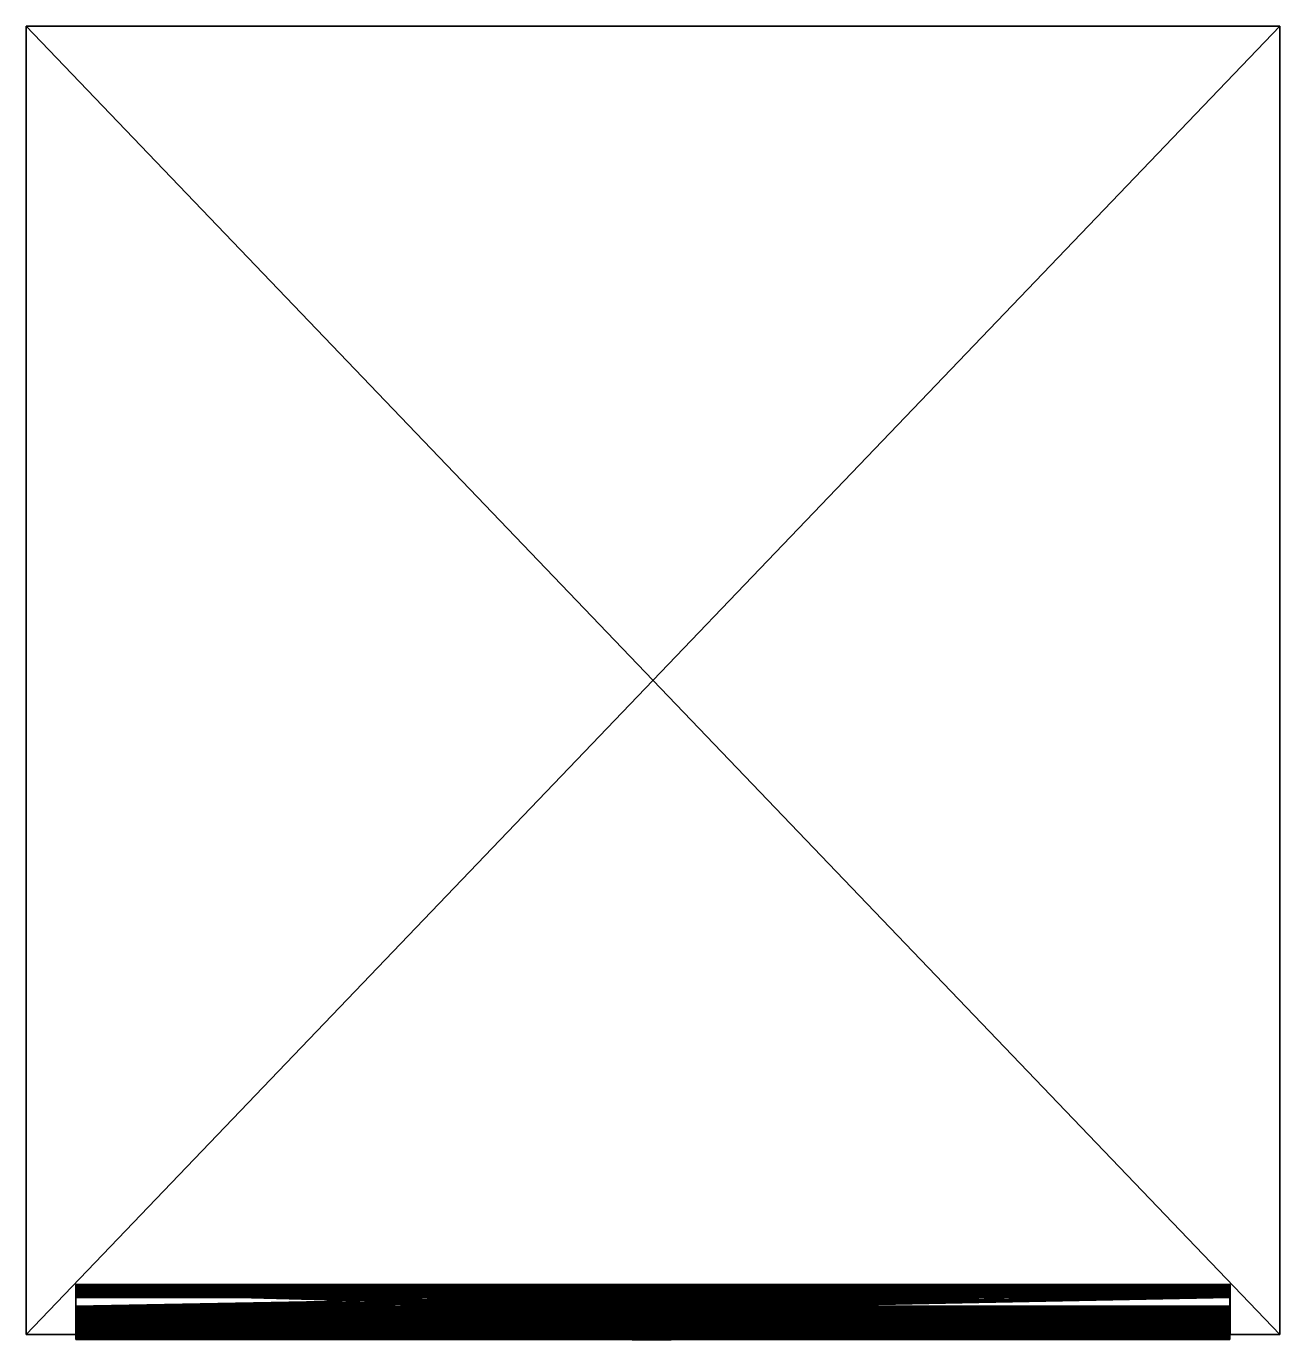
# Model space of a CAD drawing. Header units: inches. Extents: x 0 to 27.8, y -0.1 to 29.
import ezdxf

# ---------------------------------------------------------------- set-up
doc = ezdxf.new("R2010")
doc.units = ezdxf.units.IN
doc.header["$MEASUREMENT"] = 0
doc.layers.add('72_BEHI_SchublS700_D3_ANY', color=7, linetype='Continuous', true_color=0xff5454)

# ---------------------------------------------------------------- blocks, each defined once
blk = doc.blocks.new('3b56d8b8-492f-4ff5-9fb0-9fe75d96d264')
at = {"layer": '72_BEHI_SchublS700_D3_ANY', "color": 18, "true_color": 0x000000}
mesh = blk.add_polyface(dxfattribs=at)
corners = [(25.551, 1.056), (0, 0.583), (0, 1.056), (25.551, 0.583), (25.551, 0.583, 5.906), (25.551, 0.927, 6.706), (25.551, 1.024, 7.875), (25.551, 1.056, 5.906), (25.551, 0.119, 6.964), (25.551, 0.033, 7.016), (25.551, 0, 6.926), (25.551, 0.07, 7.003), (25.551, 0.339, 7.743), (25.551, 0.418, 7.787), (25.551, 0.346, 7.875), (25.551, 0.927, 7.787), (25.551, 0.302, 7.756), (0, 1.056, 5.906), (0, 1.024, 7.875), (0, 0.583, 5.906), (0, 0.927, 6.706), (0, 0.346, 7.875), (0, 0.339, 7.743), (0, 0.302, 7.756), (0, 0.033, 7.016), (0, 0.119, 6.964), (0, 0, 6.926), (0, 0.07, 7.003), (0, 0.418, 7.787), (0, 0.927, 7.787)]
mesh.append_faces([[corners[k] for k in face] for face in [(0, 1, 2), (1, 0, 3), (0, 4, 3), (6, 0, 7), (8, 9, 10), (17, 6, 7), (6, 17, 18), (5, 19, 4), (19, 5, 20), (21, 22, 23), (24, 25, 26), (20, 1, 19), (2, 18, 17), (9, 26, 10), (26, 9, 24), (15, 20, 5), (20, 15, 29), (12, 23, 22), (23, 12, 16), (8, 26, 25), (26, 8, 10), (14, 23, 16), (23, 14, 21), (25, 13, 8), (13, 25, 28), (15, 28, 29), (28, 15, 13), (14, 18, 21), (18, 14, 6), (9, 27, 24), (27, 9, 11), (4, 1, 3), (1, 4, 19), (2, 7, 0), (7, 2, 17)]], dxfattribs={"vtx0": -1, "color": 18})
mesh.append_faces([[corners[k] for k in face] for face in [(4, 0, 5), (9, 8, 11), (11, 8, 12), (14, 13, 6), (25, 22, 28), (28, 18, 29), (1, 20, 2)]], dxfattribs={"vtx0": -1, "vtx1": -1, "color": 18})
mesh.append_faces([[corners[k] for k in face] for face in [(5, 0, 6), (12, 13, 14), (28, 22, 21), (2, 29, 18)]], dxfattribs={"vtx0": -1, "vtx1": -1, "vtx2": -1, "color": 18})
mesh.append_faces([[corners[k] for k in face] for face in [(12, 8, 13), (6, 13, 15), (6, 15, 5), (25, 24, 27), (25, 27, 22), (28, 21, 18), (2, 20, 29)]], dxfattribs={"vtx0": -1, "vtx2": -1, "color": 18})
mesh.append_faces([[corners[k] for k in face] for face in [(14, 16, 12)]], dxfattribs={"vtx2": -1, "color": 18})
mesh = blk.add_polyface(dxfattribs=at)
corners = [(25.551, 0.339, 7.743), (0, 0.07, 7.003), (25.551, 0.07, 7.003), (0, 0.339, 7.743)]
mesh.append_faces([[corners[k] for k in face] for face in [(0, 1, 2), (1, 0, 3)]], dxfattribs={"vtx0": -1, "color": 18})
blk = doc.blocks.new('c84a638c-4d78-4357-8ba3-60bf3c4223d7')
at = {"layer": '72_BEHI_SchublS700_D3_ANY', "color": 18, "true_color": 0x000000}
blk.add_blockref('3b56d8b8-492f-4ff5-9fb0-9fe75d96d264', (0, -1.056), dxfattribs=at)
blk = doc.blocks.new('31b51413-9b2c-4bea-a6b4-3a5ed00cb08d')
at = {"layer": '72_BEHI_SchublS700_D3_ANY', "color": 18, "true_color": 0x000000}
mesh = blk.add_polyface(dxfattribs=at)
corners = [(25.551, 0.033, 3.08), (0, 0.07, 3.066), (0, 0.033, 3.08), (25.551, 0.07, 3.066), (25.551, 0.346, 3.939), (0, 1.024, 3.939), (0, 0.346, 3.939), (25.551, 1.024, 3.939), (25.551, 0.927, 3.85), (0, 0.418, 3.85), (0, 0.927, 3.85), (25.551, 0.418, 3.85), (0, 0.119, 3.028), (25.551, 0.119, 3.028), (0, 0.302, 3.82), (25.551, 0.302, 3.82), (0, 0, 2.99), (25.551, 0, 2.99), (25.551, 0.339, 3.806), (0, 0.339, 3.806), (0, 0.927, 2.77), (25.551, 0.927, 2.77), (0, 1.024), (0, 0.326, 1.73), (0, 0.326), (25.551, 1.024), (25.551, 0.326, 1.73), (25.551, 0.326)]
mesh.append_faces([[corners[k] for k in face] for face in [(0, 1, 2), (1, 0, 3), (4, 5, 6), (5, 4, 7), (8, 9, 10), (9, 8, 11), (12, 11, 13), (11, 12, 9), (4, 14, 15), (14, 4, 6), (13, 16, 12), (16, 13, 17), (18, 14, 19), (14, 18, 15), (8, 20, 21), (20, 8, 10), (0, 16, 17), (16, 0, 2), (6, 19, 14), (2, 12, 16), (23, 22, 24), (25, 26, 27), (13, 0, 17), (26, 24, 27), (24, 26, 23), (21, 23, 26), (23, 21, 20), (22, 7, 25), (7, 22, 5), (22, 27, 24), (27, 22, 25)]], dxfattribs={"vtx0": -1, "color": 18})
mesh.append_faces([[corners[k] for k in face] for face in [(12, 19, 9), (9, 5, 10), (26, 25, 21), (0, 13, 3), (3, 13, 18), (4, 11, 7)]], dxfattribs={"vtx0": -1, "vtx1": -1, "color": 18})
mesh.append_faces([[corners[k] for k in face] for face in [(9, 19, 6), (18, 11, 4)]], dxfattribs={"vtx0": -1, "vtx1": -1, "vtx2": -1, "color": 18})
mesh.append_faces([[corners[k] for k in face] for face in [(12, 2, 1), (12, 1, 19), (9, 6, 5), (10, 5, 22), (22, 23, 20), (22, 20, 10), (21, 25, 7), (18, 13, 11), (7, 11, 8), (7, 8, 21)]], dxfattribs={"vtx0": -1, "vtx2": -1, "color": 18})
mesh.append_faces([[corners[k] for k in face] for face in [(4, 15, 18)]], dxfattribs={"vtx2": -1, "color": 18})
mesh = blk.add_polyface(dxfattribs=at)
corners = [(25.551, 0.339, 3.806), (0, 0.07, 3.066), (25.551, 0.07, 3.066), (0, 0.339, 3.806)]
mesh.append_faces([[corners[k] for k in face] for face in [(0, 1, 2), (1, 0, 3)]], dxfattribs={"vtx0": -1, "color": 18})
blk = doc.blocks.new('ecc3c6d3-7347-4730-8846-9c94c6d5d8c2')
at = {"layer": '72_BEHI_SchublS700_D3_ANY', "color": 18, "true_color": 0x000000}
blk.add_blockref('31b51413-9b2c-4bea-a6b4-3a5ed00cb08d', (0, -1.024, -0.012), dxfattribs=at)
blk = doc.blocks.new('98b7d784-1596-4674-9ca5-f0d8f9999ba4')
at = {"layer": '72_BEHI_SchublS700_D3_ANY', "color": 18, "true_color": 0x000000}
mesh = blk.add_polyface(dxfattribs=at)
corners = [(25.551, 1.056), (0, 0.583), (0, 1.056), (25.551, 0.583), (25.551, 0.927, 0.8), (25.551, 1.024, 1.97), (25.551, 0.119, 1.058), (25.551, 0.033, 1.111), (25.551, 0, 1.02), (25.551, 0.07, 1.097), (25.551, 0.339, 1.837), (25.551, 0.418, 1.881), (25.551, 0.346, 1.97), (25.551, 0.927, 1.881), (25.551, 0.302, 1.85), (0, 1.024, 1.97), (0, 0.927, 0.8), (0, 0.346, 1.97), (0, 0.339, 1.837), (0, 0.302, 1.85), (0, 0.033, 1.111), (0, 0.119, 1.058), (0, 0, 1.02), (0, 0.07, 1.097), (0, 0.418, 1.881), (0, 0.927, 1.881)]
mesh.append_faces([[corners[k] for k in face] for face in [(0, 1, 2), (1, 0, 3), (0, 4, 3), (6, 7, 8), (2, 5, 0), (5, 2, 15), (4, 1, 3), (1, 4, 16), (17, 18, 19), (20, 21, 22), (16, 2, 1), (7, 22, 8), (22, 7, 20), (13, 16, 4), (16, 13, 25), (10, 19, 18), (19, 10, 14), (6, 22, 21), (22, 6, 8), (12, 19, 14), (19, 12, 17), (21, 11, 6), (11, 21, 24), (13, 24, 25), (24, 13, 11), (12, 15, 17), (15, 12, 5), (7, 23, 20), (23, 7, 9)]], dxfattribs={"vtx0": -1, "color": 18})
mesh.append_faces([[corners[k] for k in face] for face in [(7, 6, 9), (9, 6, 10), (12, 11, 5), (21, 18, 24), (24, 15, 25), (2, 25, 15)]], dxfattribs={"vtx0": -1, "vtx1": -1, "color": 18})
mesh.append_faces([[corners[k] for k in face] for face in [(10, 11, 12), (24, 18, 17)]], dxfattribs={"vtx0": -1, "vtx1": -1, "vtx2": -1, "color": 18})
mesh.append_faces([[corners[k] for k in face] for face in [(4, 0, 5), (10, 6, 11), (5, 11, 13), (5, 13, 4), (21, 20, 23), (21, 23, 18), (24, 17, 15), (2, 16, 25)]], dxfattribs={"vtx0": -1, "vtx2": -1, "color": 18})
mesh.append_faces([[corners[k] for k in face] for face in [(12, 14, 10)]], dxfattribs={"vtx2": -1, "color": 18})
mesh = blk.add_polyface(dxfattribs=at)
corners = [(25.551, 0.339, 1.837), (0, 0.07, 1.097), (25.551, 0.07, 1.097), (0, 0.339, 1.837)]
mesh.append_faces([[corners[k] for k in face] for face in [(0, 1, 2), (1, 0, 3)]], dxfattribs={"vtx0": -1, "color": 18})
blk = doc.blocks.new('62a7f68f-1523-4718-b38a-ceef5c92a91c')
at = {"layer": '72_BEHI_SchublS700_D3_ANY', "color": 18, "true_color": 0x000000}
blk.add_blockref('98b7d784-1596-4674-9ca5-f0d8f9999ba4', (0, -1.056), dxfattribs=at)
blk = doc.blocks.new('c28c8952-ba48-4a1e-a763-f7ad2ea7a1b4')
at = {"layer": '72_BEHI_SchublS700_D3_ANY', "color": 18, "true_color": 0x000000}
mesh = blk.add_polyface(dxfattribs=at)
corners = [(25.551, 1.056), (0, 0.583), (0, 1.056), (25.551, 0.583), (25.551, 0.583, 3.937), (25.551, 0.927, 4.737), (25.551, 1.024, 5.907), (25.551, 1.056, 3.937), (25.551, 0.119, 4.995), (25.551, 0.033, 5.048), (25.551, 0, 4.957), (25.551, 0.07, 5.034), (25.551, 0.339, 5.774), (25.551, 0.418, 5.818), (25.551, 0.346, 5.907), (25.551, 0.927, 5.818), (25.551, 0.302, 5.787), (0, 1.056, 3.937), (0, 1.024, 5.907), (0, 0.583, 3.937), (0, 0.927, 4.737), (0, 0.346, 5.907), (0, 0.339, 5.774), (0, 0.302, 5.787), (0, 0.033, 5.048), (0, 0.119, 4.995), (0, 0, 4.957), (0, 0.07, 5.034), (0, 0.418, 5.818), (0, 0.927, 5.818)]
mesh.append_faces([[corners[k] for k in face] for face in [(0, 1, 2), (1, 0, 3), (0, 4, 3), (6, 0, 7), (8, 9, 10), (17, 6, 7), (6, 17, 18), (5, 19, 4), (19, 5, 20), (21, 22, 23), (24, 25, 26), (20, 1, 19), (2, 18, 17), (9, 26, 10), (26, 9, 24), (15, 20, 5), (20, 15, 29), (12, 23, 22), (23, 12, 16), (8, 26, 25), (26, 8, 10), (14, 23, 16), (23, 14, 21), (25, 13, 8), (13, 25, 28), (15, 28, 29), (28, 15, 13), (14, 18, 21), (18, 14, 6), (9, 27, 24), (27, 9, 11), (4, 1, 3), (1, 4, 19), (2, 7, 0), (7, 2, 17)]], dxfattribs={"vtx0": -1, "color": 18})
mesh.append_faces([[corners[k] for k in face] for face in [(4, 0, 5), (9, 8, 11), (11, 8, 12), (14, 13, 6), (25, 22, 28), (28, 18, 29), (1, 20, 2)]], dxfattribs={"vtx0": -1, "vtx1": -1, "color": 18})
mesh.append_faces([[corners[k] for k in face] for face in [(5, 0, 6), (12, 13, 14), (28, 22, 21), (2, 29, 18)]], dxfattribs={"vtx0": -1, "vtx1": -1, "vtx2": -1, "color": 18})
mesh.append_faces([[corners[k] for k in face] for face in [(12, 8, 13), (6, 13, 15), (6, 15, 5), (25, 24, 27), (25, 27, 22), (28, 21, 18), (2, 20, 29)]], dxfattribs={"vtx0": -1, "vtx2": -1, "color": 18})
mesh.append_faces([[corners[k] for k in face] for face in [(14, 16, 12)]], dxfattribs={"vtx2": -1, "color": 18})
mesh = blk.add_polyface(dxfattribs=at)
corners = [(25.551, 0.339, 5.774), (0, 0.07, 5.034), (25.551, 0.07, 5.034), (0, 0.339, 5.774)]
mesh.append_faces([[corners[k] for k in face] for face in [(0, 1, 2), (1, 0, 3)]], dxfattribs={"vtx0": -1, "color": 18})
blk = doc.blocks.new('5767380e-2622-4151-88e8-d77d2a2e282e')
at = {"layer": '72_BEHI_SchublS700_D3_ANY', "color": 18, "true_color": 0x000000}
blk.add_blockref('c28c8952-ba48-4a1e-a763-f7ad2ea7a1b4', (0, -1.056), dxfattribs=at)
blk = doc.blocks.new('8fb407d3-4dc0-429c-8ba2-e5661a7881b8')
at = {"layer": '72_BEHI_SchublS700_D3_ANY', "color": 18, "true_color": 0x000000}
mesh = blk.add_polyface(dxfattribs=at)
corners = [(14.063, 0, 51.217), (13.959, 0.118, 51.261), (13.959, 0, 51.261), (14.063, 0.118, 51.217), (13.847, 0.118, 51.275), (13.847, 0, 51.275), (14.265, 0.118, 50.954), (14.222, 0, 51.059), (14.265, 0, 50.954), (14.222, 0.118, 51.059), (14.153, 0, 51.148), (14.153, 0.118, 51.148), (13.873, 0, 50.554), (13.794, 0.039, 50.554), (13.794, 0, 50.554), (13.873, 0.039, 50.554), (13.794, 0, 51.145), (13.794, 0.039, 51.145), (26.655, 1.22, 49.647), (1.101, 0.118, 49.647), (1.101, 1.22, 49.647), (26.655, 0.118, 49.647), (14.063, 0.118, 50.467), (13.959, 0, 50.424), (13.959, 0.118, 50.424), (14.063, 0, 50.467), (13.541, 0.118, 51.148), (13.472, 0, 51.059), (13.541, 0, 51.148), (13.472, 0.118, 51.059), (13.847, 0, 50.409), (13.847, 0.118, 50.409), (0, 29.094, 51.929), (27.756, 29.094), (0, 29.094), (27.756, 29.094, 51.929), (27.756, 0.118, 51.929), (27.756, 0.118), (0, 0.118), (0, 0.118, 51.929), (1.101, 1.22, 2.282), (26.655, 1.22, 2.282), (13.63, 0, 51.217), (13.63, 0.118, 51.217), (26.655, 0.118, 2.282), (13.63, 0.118, 50.467), (13.541, 0, 50.536), (13.541, 0.118, 50.536), (13.63, 0, 50.467), (13.873, 0.039, 51.145), (13.873, 0, 51.145), (13.429, 0, 50.954), (13.429, 0.118, 50.954), (13.735, 0, 50.424), (13.735, 0.118, 50.424), (13.414, 0, 50.842), (13.414, 0.118, 50.842), (13.735, 0.118, 51.261), (13.735, 0, 51.261), (13.429, 0, 50.73), (13.429, 0.118, 50.73), (14.153, 0.118, 50.536), (14.222, 0.118, 50.626), (14.265, 0.118, 50.73), (14.28, 0.118, 50.842), (1.101, 0.118, 2.282), (13.472, 0.118, 50.626), (13.472, 0, 50.626), (14.28, 0, 50.842), (14.265, 0, 50.73), (14.153, 0, 50.536), (14.222, 0, 50.626)]
mesh.append_faces([[corners[k] for k in face] for face in [(0, 1, 2), (1, 0, 3), (2, 4, 5), (4, 2, 1), (6, 7, 8), (7, 6, 9), (9, 10, 7), (10, 9, 11), (12, 13, 14), (13, 12, 15), (13, 16, 14), (16, 13, 17), (18, 19, 20), (19, 18, 21), (22, 23, 24), (23, 22, 25), (26, 27, 28), (27, 26, 29), (24, 30, 31), (30, 24, 23), (32, 33, 34), (33, 32, 35), (33, 36, 37), (36, 33, 35), (32, 38, 39), (38, 32, 34), (18, 40, 41), (40, 18, 20), (42, 26, 28), (26, 42, 43), (21, 41, 44), (41, 21, 18), (45, 46, 47), (46, 45, 48), (49, 13, 15), (13, 49, 17), (49, 12, 50), (12, 49, 15), (29, 51, 27), (51, 29, 52), (31, 53, 54), (53, 31, 30), (52, 55, 51), (55, 52, 56), (10, 3, 0), (3, 10, 11), (5, 57, 58), (57, 5, 4), (33, 38, 34), (38, 33, 37), (58, 43, 42), (43, 58, 57), (56, 59, 55), (59, 56, 60), (60, 67, 59), (67, 60, 66), (66, 46, 67), (46, 66, 47), (44, 40, 65), (40, 44, 41), (63, 68, 69), (68, 63, 64), (23, 53, 30), (58, 2, 5), (49, 16, 17), (16, 49, 50), (40, 19, 65), (19, 40, 20), (36, 32, 39), (32, 36, 35), (61, 71, 70), (71, 61, 62), (62, 69, 71), (69, 62, 63), (54, 48, 45), (48, 54, 53), (64, 8, 68), (8, 64, 6), (61, 25, 22), (25, 61, 70)]], dxfattribs={"vtx0": -1, "color": 18})
mesh.append_faces([[corners[k] for k in face] for face in [(37, 44, 38), (44, 36, 21), (21, 31, 19), (31, 36, 24), (24, 36, 22), (22, 36, 61), (61, 36, 62), (62, 36, 63), (63, 36, 64), (64, 36, 6), (6, 36, 9), (9, 36, 11), (11, 36, 3), (3, 36, 1), (1, 36, 4), (38, 65, 39), (65, 38, 44), (39, 4, 36), (53, 25, 48), (48, 70, 46), (12, 71, 50), (50, 10, 16), (46, 14, 67), (14, 46, 12), (67, 16, 59), (59, 16, 55), (55, 16, 51), (51, 16, 27), (27, 16, 28), (28, 0, 42), (42, 2, 58)]], dxfattribs={"vtx0": -1, "vtx1": -1, "color": 18})
mesh.append_faces([[corners[k] for k in face] for face in [(21, 36, 31), (39, 19, 31), (46, 70, 12), (28, 16, 10)]], dxfattribs={"vtx0": -1, "vtx1": -1, "vtx2": -1, "color": 18})
mesh.append_faces([[corners[k] for k in face] for face in [(44, 37, 36), (39, 65, 19), (39, 31, 54), (39, 54, 45), (39, 45, 47), (39, 47, 66), (39, 66, 60), (39, 60, 56), (39, 56, 52), (39, 52, 29), (39, 29, 26), (39, 26, 43), (39, 43, 57), (39, 57, 4), (53, 23, 25), (48, 25, 70), (12, 70, 71), (50, 71, 69), (50, 69, 68), (50, 68, 8), (50, 8, 7), (50, 7, 10), (67, 14, 16), (28, 10, 0), (42, 0, 2)]], dxfattribs={"vtx0": -1, "vtx2": -1, "color": 18})
blk = doc.blocks.new('618e571a-a24f-4b9b-9b02-28f195c24c72')
at = {"layer": '72_BEHI_SchublS700_D3_ANY', "color": 18, "true_color": 0x000000}
for name, p in [('8fb407d3-4dc0-429c-8ba2-e5661a7881b8', (0, -0.118)), ('c84a638c-4d78-4357-8ba3-60bf3c4223d7', (1.101, 1.102, 2.282)), ('c84a638c-4d78-4357-8ba3-60bf3c4223d7', (1.101, 1.07, 10.157)), ('5767380e-2622-4151-88e8-d77d2a2e282e', (1.101, 1.039, 18.032)), ('5767380e-2622-4151-88e8-d77d2a2e282e', (1.101, 1.007, 23.939))]:
    blk.add_blockref(name, p, dxfattribs=at)
at = {"layer": '72_BEHI_SchublS700_D3_ANY'}
for name, p in [('ecc3c6d3-7347-4730-8846-9c94c6d5d8c2', (1.101, 0.975, 41.627)), ('ecc3c6d3-7347-4730-8846-9c94c6d5d8c2', (1.101, 0.975, 29.846)), ('62a7f68f-1523-4718-b38a-ceef5c92a91c', (1.101, 0.975, 45.554)), ('ecc3c6d3-7347-4730-8846-9c94c6d5d8c2', (1.101, 0.975, 33.773)), ('ecc3c6d3-7347-4730-8846-9c94c6d5d8c2', (1.101, 0.975, 37.7)), ('62a7f68f-1523-4718-b38a-ceef5c92a91c', (1.101, 0.943, 47.524))]:
    blk.add_blockref(name, p, dxfattribs=at)

msp = doc.modelspace()

# ---------------------------------------------------------------- block references
msp.add_blockref('618e571a-a24f-4b9b-9b02-28f195c24c72', (0, 0))

doc.saveas('drawing.dxf')
